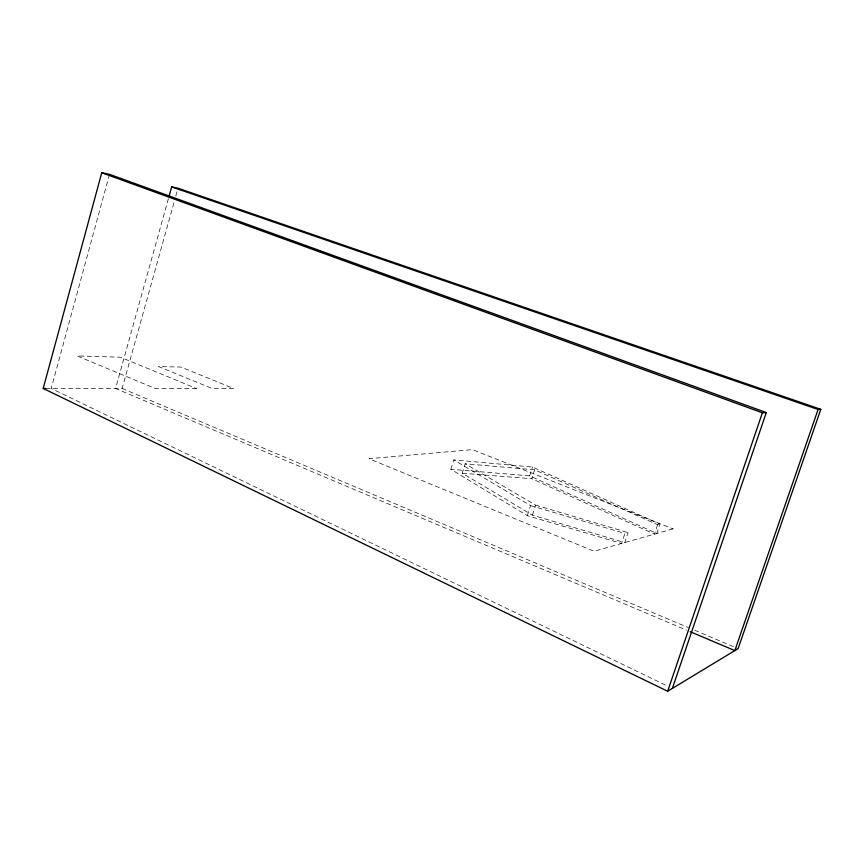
<?xml version="1.0" encoding="UTF-8"?>
<svg xmlns="http://www.w3.org/2000/svg" width="864" height="864" viewBox="0 0 864 864"><rect width="100%" height="100%" fill="white"/><g stroke="black" fill="none" stroke-linecap="round" stroke-linejoin="round"><path stroke-width="0.65" stroke-dasharray="4.32 3.24" d="M109.501 174.323L51.214 388.454L667.505 686.059M168.404 198.623L115.571 388.465L686.426 630.104M45.868 388.444L122.126 388.465L174.377 201.118M175.813 195.955L177.25 190.782M450.857 469.292L453.794 459.896L532.483 467.024L659.934 524.113L656.802 533.488L529.654 475.87L450.857 469.292L527.31 515.668L621.594 543.467L624.899 533.455L628.085 532.613L624.78 542.57L532.429 515.16L462.218 473.202L465.178 463.784L534.632 469.822L657.612 524.729L659.934 524.113M529.654 475.87L532.483 467.024M462.218 473.202L531.781 478.732L534.632 469.822M527.31 515.668L530.55 505.591L453.794 459.896M532.429 515.16L535.648 505.148L465.178 463.784M657.612 524.729L654.469 534.146L531.781 478.732M530.55 505.591L624.899 533.455M535.648 505.148L628.085 532.613M122.126 388.465L688.435 627.631M694.645 630.245L736.873 648.086M673.088 528.865L594.097 551.264L368.95 458.698L472.392 449.636L673.088 528.865M196.474 388.498L155.153 388.487L77.08 355.903L120.409 357.21L196.474 388.498M233.658 388.476L212.058 388.465L158.544 366.574L180.943 367.06L233.658 388.476"/><path stroke-width="1.3" d="M169.128 196.02L171.655 186.926L177.973 188.201L820.8 409.331L738.115 648.605L667.667 691.243L43.2 388.444L101.747 172.757L109.501 174.323L766.292 412.571L672.365 688.403M667.667 691.243L762.383 412.798L766.292 412.571M820.8 409.331L818.089 409.482L734.832 650.592L690.152 631.681M43.2 388.444L45.868 388.444M171.655 186.926L818.089 409.482M101.747 172.757L762.383 412.798"/></g></svg>
